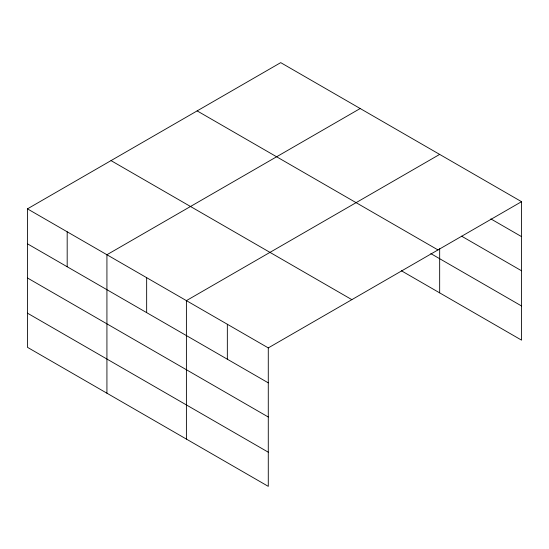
<?xml version="1.0" encoding="UTF-8"?>
<svg xmlns="http://www.w3.org/2000/svg" width="549" height="549" viewBox="0 0 549 549"><rect width="100%" height="100%" fill="white"/><g stroke="black" fill="none" stroke-linecap="round" stroke-linejoin="round"><path stroke-width="0.82" d="M27.45 208.86L268.283 347.901L268.283 486.359L27.45 347.318L27.45 208.86L280.717 62.641L521.55 201.682L521.55 340.14L401.401 270.774M360.192 108.524L106.925 254.743L106.925 393.201M439.667 154.406L186.399 300.632L186.399 439.09M268.283 347.901L521.55 201.682M490.847 218.9L521.55 236.626M461.599 236.173L521.55 270.787M197.139 110.891L437.972 249.932M430.835 253.604L521.55 305.978M111.028 160.61L351.861 299.651M27.45 243.811L268.283 382.852M27.45 277.966L268.283 417.007M27.45 313.163L268.283 452.204M439.667 248.649L439.667 292.864M227.341 324.267L227.341 359.211M146.658 277.691L146.658 312.635M67.184 231.802L67.184 266.752"/></g></svg>
